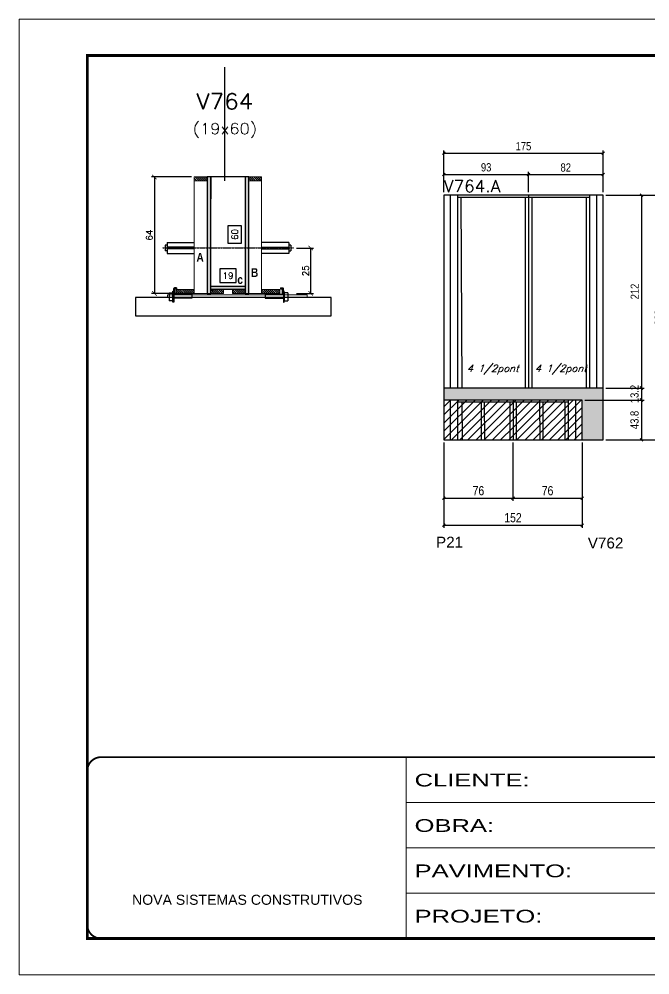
# Model space of a CAD drawing. Extents: x -20960 to -5926, y -2106 to 21915.
# Drawn here: x -7452 to -6759, y 8231 to 9281 of the extents above; entities that cross this region are included whole.
import ezdxf
from ezdxf.enums import TextEntityAlignment as Align

# ---------------------------------------------------------------- set-up
doc = ezdxf.new("R2010")
doc.units = 0
for name, pattern in [('CONTINUO', [0]), ('DASHED', [0.75, 0.5, -0.25]), ('HIDDEN', [0.375, 0.25, -0.125])]:
    doc.linetypes.add(name, pattern=pattern)
for name, color, linetype in [('5', 5, 'Continuous'), ('barrote', 251, 'Continuous'), ('COTA', 241, 'Continuous'), ('Cota Seção (2x)', 4, 'Continuous'), ('detalhes', 4, 'Continuous'), ('Painéis', 200, 'Continuous'), ('presilha', 1, 'Continuous'), ('Reaproveitamento', 251, 'Continuous'), ('SARR_2.2x7', 40, 'Continuous'), ('SARR_3.5x7', 81, 'Continuous'), ('TENSOR', 3, 'Continuous'), ('texto', 7, 'Continuous'), ('Texto de Titulo', 7, 'Continuous'), ('Texto Qtd Sarr', 242, 'Continuous')]:
    doc.layers.add(name, color=color, linetype=linetype)
for name, color, linetype, lineweight in [('CONCRETO', 251, 'Continuous', 25), ('Folhas', 255, 'Continuous', 9), ('Hachura', 251, 'Continuous', 9), ('Madeira', 126, 'Continuous', 18), ('SARRAFO DE PRESSAO', 251, 'DASHED', 9), ('SCO-___-LAJ', 2, 'Continuous', 0), ('Texto Seção', 7, 'Continuous', 15)]:
    doc.layers.add(name, color=color, linetype=linetype, lineweight=lineweight)
doc.styles.add('ARIAL', font='arial.ttf')
doc.styles.add('COTA TECNICA', font='techl___.ttf', dxfattribs={"height": 10})
doc.styles.add('COTA TECNICA-50', font='techl___.ttf', dxfattribs={"height": 9})
doc.styles.add('REGUA-120', font='ROMANS.shx', dxfattribs={"height": 15})
doc.styles.add('Romans', font='romans.shx')
doc.styles.get("Standard").update_dxf_attribs({"font": 'arial.ttf'})
doc.styles.add('TECNICA', font='techb___.ttf', dxfattribs={"height": 10})
doc.styles.add('Tecnologia', font='')
doc.styles.get('Tecnologia').set_extended_font_data('Forgotten Futurist')
doc.dimstyles.new('COTA PAINEL-50', dxfattribs={"dimtxt": 9, "dimasz": 3, "dimexe": 3, "dimexo": 3, "dimgap": 3, "dimtad": 1, "dimdec": 1, "dimzin": 12, "dimdsep": 46, "dimtxsty": 'COTA TECNICA-50', "dimblk1": 'OBLIQUE', "dimblk2": 'OBLIQUE', "dimsah": 1, "dimcen": 0.9, "dimclrd": 4, "dimclre": 4, "dimclrt": 240, "dimadec": 1, "dimazin": 3, "dimtfac": 1, "dimtdec": 1, "dimtmove": 0, "dimatfit": 3, "dimfxl": 1, "dimtolj": 1, "dimtzin": 12, "dimarcsym": 0})
doc.dimstyles.new('Cota Seção (2x)', dxfattribs={"dimtxt": 7, "dimasz": 5, "dimexe": 3, "dimexo": 3, "dimgap": 2, "dimtad": 3, "dimdec": 1, "dimlfac": 0.5, "dimzin": 12, "dimdsep": 46, "dimtxsty": 'Romans', "dimblk": 'ARCHTICK', "dimcen": 0, "dimclrd": 4, "dimclre": 4, "dimclrt": 1, "dimadec": 1, "dimazin": 3, "dimtfac": 1, "dimtdec": 1, "dimtmove": 0, "dimatfit": 3, "dimldrblk": 'OBLIQUE', "dimfxl": 1, "dimtolj": 1, "dimtzin": 12, "dimarcsym": 0})
doc.dimstyles.new('Cota Seção interna', dxfattribs={"dimtxt": 7, "dimasz": 6, "dimexe": 0.18, "dimexo": 2, "dimgap": -4, "dimtad": 3, "dimdec": 1, "dimlfac": 0.5, "dimzin": 12, "dimdsep": 46, "dimtxsty": 'Romans', "dimblk": 'ARCHTICK', "dimcen": 0.09, "dimse1": 1, "dimse2": 1, "dimsd1": 1, "dimsd2": 1, "dimclrd": 180, "dimclre": 5, "dimclrt": 1, "dimadec": 0, "dimazin": 3, "dimtfac": 1, "dimtdec": 1, "dimtofl": 0, "dimtmove": 0, "dimatfit": 3, "dimldrblk": 'ARCHTICK', "dimfxl": 1, "dimtolj": 1, "dimtzin": 0, "dimarcsym": 0})
doc.dimstyles.new('PAINEL', dxfattribs={"dimtxt": 10, "dimasz": 3, "dimexe": 3, "dimexo": 3, "dimgap": 3, "dimtad": 1, "dimdec": 1, "dimzin": 12, "dimdsep": 46, "dimtxsty": 'COTA TECNICA', "dimblk1": 'OBLIQUE', "dimblk2": 'OBLIQUE', "dimsah": 1, "dimcen": 0.9, "dimclrd": 4, "dimclre": 4, "dimclrt": 240, "dimadec": 1, "dimazin": 3, "dimtfac": 1, "dimtdec": 1, "dimtmove": 0, "dimatfit": 3, "dimfxl": 1, "dimtolj": 1, "dimtzin": 12, "dimarcsym": 0})
pattern_1 = [(45, (0, 1148.575), (-4.490128, 4.490128), [])]

# ---------------------------------------------------------------- blocks, each defined once
blk = doc.blocks.new('9999999999')
at = {"color": 30, "linetype": 'CONTINUO'}
for p, q in [((98564.6, 34230.2), (98564.6, 34429.4)), ((98564.6, 34379.6), (99584, 34379.6)), ((98564.6, 34329.8), (99488, 34329.8)), ((98564.6, 34280), (99488, 34280))]:
    blk.add_line(p, q, dxfattribs=at)
at = {"color": 30, "linetype": 'CONTINUO', "const_width": 2}
blk.add_lwpolyline([(99584, 34230.2), (99584, 34414.4, 0.414214), (99569, 34429.4), (98229, 34429.4, 0.414214), (98214, 34414.4), (98214, 34245.2, 0.414214), (98229, 34230.2), (99584, 34230.2)], format="xyb", dxfattribs=at)
at = {"layer": 'Folhas'}
blk.add_lwpolyline([(98139, 34190.2), (99624, 34190.2), (99624, 35240.2), (98139, 35240.2)], close=True, dxfattribs=at)
at = {"layer": 'Folhas', "color": 30, "const_width": 3}
blk.add_lwpolyline([(98214, 34230.2), (99584, 34230.2), (99584, 35200.2), (98214, 35200.2)], close=True, dxfattribs=at)
at = {"color": 7, "linetype": 'Continuous', "ltscale": 5, "style": 'ARIAL'}
blk.add_text('NOVA SISTEMAS CONSTRUTIVOS', height=11.059, dxfattribs=at).set_placement((98263.2, 34267.2))
at = {"layer": 'Folhas', "color": 7, "style": 'Tecnologia', "width": 1.5}
for s, p in [('CLIENTE:', (98573.7, 34397.2)), ('OBRA:', (98573.7, 34347.3)), ('PAVIMENTO:', (98573.7, 34297.5)), ('PROJETO:', (98573.7, 34247.7))]:
    blk.add_text(s, height=14, dxfattribs=at).set_placement(p)
blk = doc.blocks.new('*D1596')
at = {"layer": 'Cota Seção (2x)', "color": 180, "lineweight": -2, "transparency": 16777216}
for p, q in [((-7207.4, 9054), (-7222.4, 9054)), ((-7222.4, 9054), (-7222.4, 9035)), ((-7207.4, 9035), (-7207.4, 9054)), ((-7222.4, 9035), (-7207.4, 9035))]:
    blk.add_line(p, q, dxfattribs=at)
at = {"layer": 'Defpoints', "color": 0, "transparency": 16777216}
for p in [(-7203.4, 9107.7), (-7203.4, 9107.7), (-7203.4, 8987.7)]:
    blk.add_point(p, dxfattribs=at)
at = {"layer": 'Cota Seção (2x)', "color": 1, "transparency": 16777216, "insert": (-7214.9, 9044.5), "char_height": 7, "attachment_point": 5, "rotation": 90, "style": 'Romans'}
blk.add_mtext('\\A1;60', dxfattribs=at)
blk = doc.blocks.new('_ArchTick')
at = {"color": 0, "linetype": 'ByBlock', "const_width": 0.15}
blk.add_lwpolyline([(-0.5, -0.5), (0.5, 0.5)], dxfattribs=at)
blk = doc.blocks.new('PRESILHA METÁLICA 1')
at = {"layer": 'presilha'}
for p, q in [((7.5, 10.6), (7.5, 19.9)), ((12, 21), (8.6, 21)), ((9, 11.6), (9, 18.9)), ((12, 19.5), (9.6, 19.5)), ((12, 21), (12, 19.5)), ((0, 13), (6, 13)), ((0, 13), (0, 0)), ((6, 0), (0, 0)), ((6, 15.5), (7.5, 15.5)), ((6, -2.5), (6, 15.5)), ((6, 13), (6, 0)), ((7.5, 15.5), (7.5, -2.5)), ((37.5, 4.1), (7.5, 4.1)), ((37.5, 11), (9.6, 11)), ((37.5, 11), (37.5, 4.1)), ((7.5, -2.5), (6, -2.5))]:
    blk.add_line(p, q, dxfattribs=at)
for centre, radius, start, end in [((8.6, 19.9), 1.14, 90, 180), ((9.6, 18.9), 0.57, 90, 180), ((9.6, 11.6), 0.57, 180, 270)]:
    blk.add_arc(centre, radius, start, end, dxfattribs=at)
blk = doc.blocks.new('*D1597')
at = {"layer": 'Cota Seção (2x)', "color": 180, "lineweight": -2, "transparency": 16777216}
for p, q in [((-7213.4, 9006.7), (-7231.4, 9006.7)), ((-7231.4, 9006.7), (-7231.4, 8991.7)), ((-7213.4, 8991.7), (-7213.4, 9006.7)), ((-7231.4, 8991.7), (-7213.4, 8991.7))]:
    blk.add_line(p, q, dxfattribs=at)
at = {"layer": 'Defpoints', "color": 0, "transparency": 16777216}
for p in [(-7241.4, 8979.7), (-7203.4, 8987.7), (-7203.4, 8979.7)]:
    blk.add_point(p, dxfattribs=at)
at = {"layer": 'Cota Seção (2x)', "color": 1, "transparency": 16777216, "insert": (-7222.4, 8999.2), "char_height": 7, "attachment_point": 5, "style": 'Romans'}
blk.add_mtext('\\A1;19', dxfattribs=at)
blk = doc.blocks.new('*D1598')
at = {"layer": 'COTA', "color": 4, "lineweight": -2, "transparency": 16777216}
for p, q in [((-7262.4, 9107.7), (-7306.3, 9107.7)), ((-7303.3, 9107.7), (-7303.3, 8979.7)), ((-7262.4, 8979.7), (-7306.3, 8979.7))]:
    blk.add_line(p, q, dxfattribs=at)
at = {"layer": 'Defpoints', "color": 0, "transparency": 16777216}
for p in [(-7259.4, 9107.7), (-7303.3, 8979.7), (-7259.4, 8979.7)]:
    blk.add_point(p, dxfattribs=at)
at = {"layer": 'COTA', "color": 4, "lineweight": -2, "transparency": 16777216, "xscale": 5, "yscale": 5, "zscale": 5}
for p, rotation in [((-7303.3, 9107.7), 90), ((-7303.3, 8979.7), 270)]:
    blk.add_blockref('_ArchTick', p, dxfattribs=dict(at, rotation=rotation))
at = {"layer": 'COTA', "color": 1, "transparency": 16777216, "insert": (-7308.8, 9043.7), "char_height": 7, "attachment_point": 5, "rotation": 90, "style": 'Romans'}
blk.add_mtext('\\A1;64', dxfattribs=at)
blk = doc.blocks.new('_Oblique')
at = {"color": 0, "linetype": 'ByBlock', "lineweight": -2}
blk.add_line((-0.5, -0.5), (0.5, 0.5), dxfattribs=at)
blk = doc.blocks.new('*D1599')
at = {"layer": 'COTA', "color": 4, "lineweight": -2, "transparency": 16777216}
for p, q in [((-7147.1, 9029.6), (-7128.5, 9029.6)), ((-7131.5, 9029.6), (-7131.5, 8979.7)), ((-7147.1, 8979.7), (-7128.5, 8979.7))]:
    blk.add_line(p, q, dxfattribs=at)
at = {"layer": 'Defpoints', "color": 0, "transparency": 16777216}
for p in [(-7150.1, 9029.6), (-7150.1, 8979.7), (-7131.5, 8979.7)]:
    blk.add_point(p, dxfattribs=at)
at = {"layer": 'COTA', "color": 4, "lineweight": -2, "transparency": 16777216, "xscale": 5, "yscale": 5, "zscale": 5}
for p, rotation in [((-7131.5, 9029.6), 90), ((-7131.5, 8979.7), 270)]:
    blk.add_blockref('_ArchTick', p, dxfattribs=dict(at, rotation=rotation))
at = {"layer": 'COTA', "color": 1, "transparency": 16777216, "insert": (-7137, 9004.6), "char_height": 7, "attachment_point": 5, "rotation": 90, "style": 'Romans'}
blk.add_mtext('\\A1;25', dxfattribs=at)
blk = doc.blocks.new('titulo1')
at = {"layer": 'Defpoints', "color": 252, "linetype": 'HIDDEN', "ltscale": 2}
blk.add_line((0, 0), (0, 125), dxfattribs=at)
at = {"layer": 'Defpoints', "style": 'Romans', "oblique": 15}
blk.add_attdef('FOLHA', text='', height=10, dxfattribs=at).set_placement((0, 15.6), align=Align.MIDDLE_CENTER)
at = {"layer": 'Texto Qtd Sarr', "color": 3, "style": 'Romans', "oblique": 15}
for tag, height, p in [('TITULO', 17, (0, 71.4)), ('SEÇÃO', 12, (0, 41.5))]:
    blk.add_attdef(tag, text='', height=height, dxfattribs=at).set_placement(p, align=Align.MIDDLE_CENTER)
blk = doc.blocks.new('*D1600')
at = {"layer": 'COTA', "color": 4, "lineweight": -2, "ltscale": 25, "transparency": 16777216}
for p, q in [((-6985.1, 8815.8), (-6985.1, 8751.8)), ((-6909.1, 8815.8), (-6909.1, 8751.8)), ((-6985.1, 8754.8), (-6909.1, 8754.8))]:
    blk.add_line(p, q, dxfattribs=at)
at = {"layer": 'Defpoints', "color": 0, "ltscale": 25, "transparency": 16777216}
for p in [(-6985.1, 8818.8), (-6909.1, 8818.8), (-6909.1, 8754.8)]:
    blk.add_point(p, dxfattribs=at)
at = {"layer": 'COTA', "color": 4, "lineweight": -2, "ltscale": 25, "transparency": 16777216, "xscale": 3, "yscale": 3, "zscale": 3, "rotation": 180}
blk.add_blockref('_Oblique', (-6985.1, 8754.8), dxfattribs=at)
at = {"layer": 'COTA', "color": 4, "lineweight": -2, "ltscale": 25, "transparency": 16777216, "xscale": 3, "yscale": 3, "zscale": 3}
blk.add_blockref('_Oblique', (-6909.1, 8754.8), dxfattribs=at)
at = {"layer": 'COTA', "color": 240, "ltscale": 25, "transparency": 16777216, "insert": (-6947.1, 8762.9), "char_height": 10, "attachment_point": 5, "style": 'COTA TECNICA'}
blk.add_mtext('\\A1;76', dxfattribs=at)
blk = doc.blocks.new('*D1601')
at = {"layer": 'COTA', "color": 4, "lineweight": -2, "ltscale": 25, "transparency": 16777216}
for p, q in [((-6909.1, 8815.8), (-6909.1, 8751.8)), ((-6833.1, 8815.8), (-6833.1, 8751.8)), ((-6909.1, 8754.8), (-6833.1, 8754.8))]:
    blk.add_line(p, q, dxfattribs=at)
at = {"layer": 'Defpoints', "color": 0, "ltscale": 25, "transparency": 16777216}
for p in [(-6909.1, 8818.8), (-6833.1, 8818.8), (-6833.1, 8754.8)]:
    blk.add_point(p, dxfattribs=at)
at = {"layer": 'COTA', "color": 4, "lineweight": -2, "ltscale": 25, "transparency": 16777216, "xscale": 3, "yscale": 3, "zscale": 3, "rotation": 180}
blk.add_blockref('_Oblique', (-6909.1, 8754.8), dxfattribs=at)
at = {"layer": 'COTA', "color": 4, "lineweight": -2, "ltscale": 25, "transparency": 16777216, "xscale": 3, "yscale": 3, "zscale": 3}
blk.add_blockref('_Oblique', (-6833.1, 8754.8), dxfattribs=at)
at = {"layer": 'COTA', "color": 240, "ltscale": 25, "transparency": 16777216, "insert": (-6871.1, 8762.9), "char_height": 10, "attachment_point": 5, "style": 'COTA TECNICA'}
blk.add_mtext('\\A1;76', dxfattribs=at)
blk = doc.blocks.new('*D1602')
at = {"layer": 'COTA', "color": 4, "lineweight": -2, "ltscale": 25, "transparency": 16777216}
for p, q in [((-6985.1, 8815.8), (-6985.1, 8722.2)), ((-6833.1, 8815.8), (-6833.1, 8722.2)), ((-6985.1, 8725.2), (-6833.1, 8725.2))]:
    blk.add_line(p, q, dxfattribs=at)
at = {"layer": 'Defpoints', "color": 0, "ltscale": 25, "transparency": 16777216}
for p in [(-6985.1, 8818.8), (-6833.1, 8818.8), (-6833.1, 8725.2)]:
    blk.add_point(p, dxfattribs=at)
at = {"layer": 'COTA', "color": 4, "lineweight": -2, "ltscale": 25, "transparency": 16777216, "xscale": 3, "yscale": 3, "zscale": 3, "rotation": 180}
blk.add_blockref('_Oblique', (-6985.1, 8725.2), dxfattribs=at)
at = {"layer": 'COTA', "color": 4, "lineweight": -2, "ltscale": 25, "transparency": 16777216, "xscale": 3, "yscale": 3, "zscale": 3}
blk.add_blockref('_Oblique', (-6833.1, 8725.2), dxfattribs=at)
at = {"layer": 'COTA', "color": 240, "ltscale": 25, "transparency": 16777216, "insert": (-6909.1, 8733.3), "char_height": 10, "attachment_point": 5, "style": 'COTA TECNICA'}
blk.add_mtext('\\A1;152', dxfattribs=at)
blk = doc.blocks.new('*D1591')
at = {"layer": 'COTA', "color": 4, "lineweight": -2, "transparency": 16777216}
for p, q in [((-6807.1, 9087.8), (-6764.8, 9087.8)), ((-6767.8, 9087.8), (-6767.8, 8875.8)), ((-6807.1, 8875.8), (-6764.8, 8875.8))]:
    blk.add_line(p, q, dxfattribs=at)
at = {"layer": 'Defpoints', "color": 0, "transparency": 16777216}
for p in [(-6810.1, 9087.8), (-6810.1, 8875.8), (-6767.8, 8875.8)]:
    blk.add_point(p, dxfattribs=at)
at = {"layer": 'COTA', "color": 4, "lineweight": -2, "transparency": 16777216, "xscale": 3, "yscale": 3, "zscale": 3}
for p, rotation in [((-6767.8, 9087.8), 90), ((-6767.8, 8875.8), 270)]:
    blk.add_blockref('_Oblique', p, dxfattribs=dict(at, rotation=rotation))
at = {"layer": 'COTA', "color": 240, "transparency": 16777216, "insert": (-6775.3, 8981.8), "char_height": 9, "attachment_point": 5, "rotation": 90, "style": 'COTA TECNICA-50'}
blk.add_mtext('\\A1;212', dxfattribs=at)
blk = doc.blocks.new('*D1627')
at = {"layer": 'COTA', "color": 4, "lineweight": -2, "transparency": 16777216}
for p, q in [((-6985.1, 9090.8), (-6985.1, 9113.4)), ((-6985.1, 9110.4), (-6892.1, 9110.4)), ((-6892.1, 9090.8), (-6892.1, 9113.4))]:
    blk.add_line(p, q, dxfattribs=at)
at = {"layer": 'Defpoints', "color": 0, "transparency": 16777216}
for p in [(-6892.1, 9110.4), (-6985.1, 9087.8), (-6892.1, 9087.8)]:
    blk.add_point(p, dxfattribs=at)
at = {"layer": 'COTA', "color": 4, "lineweight": -2, "transparency": 16777216, "xscale": 3, "yscale": 3, "zscale": 3, "rotation": 180}
blk.add_blockref('_Oblique', (-6985.1, 9110.4), dxfattribs=at)
at = {"layer": 'COTA', "color": 4, "lineweight": -2, "transparency": 16777216, "xscale": 3, "yscale": 3, "zscale": 3}
blk.add_blockref('_Oblique', (-6892.1, 9110.4), dxfattribs=at)
at = {"layer": 'COTA', "color": 240, "transparency": 16777216, "insert": (-6938.6, 9118.2), "char_height": 9, "attachment_point": 5, "style": 'COTA TECNICA-50'}
blk.add_mtext('\\A1;93', dxfattribs=at)
blk = doc.blocks.new('*D1628')
at = {"layer": 'COTA', "color": 4, "lineweight": -2, "transparency": 16777216}
for p, q in [((-6892.1, 9090.8), (-6892.1, 9113.4)), ((-6892.1, 9110.4), (-6810.1, 9110.4)), ((-6810.1, 9090.8), (-6810.1, 9113.4))]:
    blk.add_line(p, q, dxfattribs=at)
at = {"layer": 'Defpoints', "color": 0, "transparency": 16777216}
for p in [(-6810.1, 9110.4), (-6892.1, 9087.8), (-6810.1, 9087.8)]:
    blk.add_point(p, dxfattribs=at)
at = {"layer": 'COTA', "color": 4, "lineweight": -2, "transparency": 16777216, "xscale": 3, "yscale": 3, "zscale": 3, "rotation": 180}
blk.add_blockref('_Oblique', (-6892.1, 9110.4), dxfattribs=at)
at = {"layer": 'COTA', "color": 4, "lineweight": -2, "transparency": 16777216, "xscale": 3, "yscale": 3, "zscale": 3}
blk.add_blockref('_Oblique', (-6810.1, 9110.4), dxfattribs=at)
at = {"layer": 'COTA', "color": 240, "transparency": 16777216, "insert": (-6851.1, 9118), "char_height": 9, "attachment_point": 5, "style": 'COTA TECNICA-50'}
blk.add_mtext('\\A1;82', dxfattribs=at)
blk = doc.blocks.new('*D1629')
at = {"layer": 'COTA', "color": 4, "lineweight": -2, "transparency": 16777216}
for p, q in [((-6985.1, 9090.8), (-6985.1, 9136.8)), ((-6810.1, 9090.8), (-6810.1, 9136.8)), ((-6985.1, 9133.8), (-6810.1, 9133.8))]:
    blk.add_line(p, q, dxfattribs=at)
at = {"layer": 'Defpoints', "color": 0, "transparency": 16777216}
for p in [(-6810.1, 9133.8), (-6985.1, 9087.8), (-6810.1, 9087.8)]:
    blk.add_point(p, dxfattribs=at)
at = {"layer": 'COTA', "color": 4, "lineweight": -2, "transparency": 16777216, "xscale": 3, "yscale": 3, "zscale": 3, "rotation": 180}
blk.add_blockref('_Oblique', (-6985.1, 9133.8), dxfattribs=at)
at = {"layer": 'COTA', "color": 4, "lineweight": -2, "transparency": 16777216, "xscale": 3, "yscale": 3, "zscale": 3}
blk.add_blockref('_Oblique', (-6810.1, 9133.8), dxfattribs=at)
at = {"layer": 'COTA', "color": 240, "transparency": 16777216, "insert": (-6897.6, 9141.4), "char_height": 9, "attachment_point": 5, "style": 'COTA TECNICA-50'}
blk.add_mtext('\\A1;175', dxfattribs=at)
blk = doc.blocks.new('*D1630')
at = {"layer": 'COTA', "color": 4, "lineweight": -2, "transparency": 16777216}
for p, q in [((-6807.1, 8875.8), (-6764.8, 8875.8)), ((-6767.8, 8875.8), (-6767.8, 8862.6)), ((-6830.1, 8862.6), (-6764.8, 8862.6))]:
    blk.add_line(p, q, dxfattribs=at)
at = {"layer": 'Defpoints', "color": 0, "transparency": 16777216}
for p in [(-6810.1, 8875.8), (-6833.1, 8862.6), (-6767.8, 8862.6)]:
    blk.add_point(p, dxfattribs=at)
at = {"layer": 'COTA', "color": 4, "lineweight": -2, "transparency": 16777216, "xscale": 3, "yscale": 3, "zscale": 3}
for p, rotation in [((-6767.8, 8875.8), 90), ((-6767.8, 8862.6), 270)]:
    blk.add_blockref('_Oblique', p, dxfattribs=dict(at, rotation=rotation))
at = {"layer": 'COTA', "color": 240, "transparency": 16777216, "insert": (-6775.5, 8869.2), "char_height": 9, "attachment_point": 5, "rotation": 90, "style": 'COTA TECNICA-50'}
blk.add_mtext('\\A1;13.2', dxfattribs=at)
blk = doc.blocks.new('*D1631')
at = {"layer": 'COTA', "color": 4, "lineweight": -2, "transparency": 16777216}
for p, q in [((-6830.1, 8862.6), (-6764.8, 8862.6)), ((-6767.8, 8862.6), (-6767.8, 8818.8)), ((-6807.1, 8818.8), (-6764.8, 8818.8))]:
    blk.add_line(p, q, dxfattribs=at)
at = {"layer": 'Defpoints', "color": 0, "transparency": 16777216}
for p in [(-6833.1, 8862.6), (-6810.1, 8818.8), (-6767.8, 8818.8)]:
    blk.add_point(p, dxfattribs=at)
at = {"layer": 'COTA', "color": 4, "lineweight": -2, "transparency": 16777216, "xscale": 3, "yscale": 3, "zscale": 3}
for p, rotation in [((-6767.8, 8862.6), 90), ((-6767.8, 8818.8), 270)]:
    blk.add_blockref('_Oblique', p, dxfattribs=dict(at, rotation=rotation))
at = {"layer": 'COTA', "color": 240, "transparency": 16777216, "insert": (-6775.5, 8840.7), "char_height": 9, "attachment_point": 5, "rotation": 90, "style": 'COTA TECNICA-50'}
blk.add_mtext('\\A1;43.8', dxfattribs=at)
blk = doc.blocks.new('*D1592')
at = {"layer": 'COTA', "color": 4, "lineweight": -2, "transparency": 16777216}
for p, q in [((-6807.1, 9087.8), (-6738.2, 9087.8)), ((-6741.2, 9087.8), (-6741.2, 8818.8)), ((-6807.1, 8818.8), (-6738.2, 8818.8))]:
    blk.add_line(p, q, dxfattribs=at)
at = {"layer": 'Defpoints', "color": 0, "transparency": 16777216}
for p in [(-6810.1, 9087.8), (-6810.1, 8818.8), (-6741.2, 8818.8)]:
    blk.add_point(p, dxfattribs=at)
at = {"layer": 'COTA', "color": 4, "lineweight": -2, "transparency": 16777216, "xscale": 3, "yscale": 3, "zscale": 3}
for p, rotation in [((-6741.2, 9087.8), 90), ((-6741.2, 8818.8), 270)]:
    blk.add_blockref('_Oblique', p, dxfattribs=dict(at, rotation=rotation))
at = {"layer": 'COTA', "color": 240, "transparency": 16777216, "insert": (-6748.8, 8953.3), "char_height": 9, "attachment_point": 5, "rotation": 90, "style": 'COTA TECNICA-50'}
blk.add_mtext('\\A1;269', dxfattribs=at)

msp = doc.modelspace()

# ---------------------------------------------------------------- hatches: boundary and pattern name
at = {"layer": 'COTA', "linetype": 'ByBlock'}
h = msp.add_hatch(dxfattribs=at)
h.set_pattern_fill('AR-CONC', color=256, scale=0.03)
h.set_pattern_definition([(50, (0, 1148.575), (5.46554, -0.4781726), [0.5715, -6.2865]), (355, (0, 1148.575), (-1.0573026, 5.7317054), [0.4572, -5.0292175]), (100.451445, (0.4555, 1148.535), (4.4082374, 5.2535326), [0.4857003, -5.3427073]), (46.1842, (0, 1150.099), (8.1323712, -1.26127), [0.85725, -9.42975]), (96.63556, (0.678, 1149.994), (7.122124, 7.422784), [0.728551, -8.014068]), (351.18415, (0, 1150.099), (7.122124, 7.422784), [0.685799, -7.543792]), (21, (0.762, 1149.718), (4.5484317, -3.067956), [0.5715, -6.2865]), (326, (0.762, 1149.718), (1.854061, 5.525639), [0.4572, -5.0292]), (71.451445, (1.141, 1149.4624), (6.4024926, 2.457683), [0.4857003, -5.342698]), (37.5, (0, 1148.5751), (0.0926581, 2.53665117), [0, -4.96824, 0, -5.1054, 0, -5.04825]), (7.5, (0, 1148.575), (2.0045899, 3.00541724), [0, -2.91084, 0, -4.85394, 0, -1.92405]), (327.5, (-1.6993, 1148.5751), (4.06771786, -0.1718623), [0, -1.905, 0, -5.9436, 0, -7.8867]), (317.5, (-2.4613, 1148.575), (4.4438754, 0.7627947), [0, -2.4765, 0, -3.94716, 0, -5.6007])])
h.paths.add_polyline_path([(-6810.06, 8875.81), (-6985.06, 8875.81), (-6985.06, 8862.61), (-6833.06, 8862.61), (-6833.06, 8818.81), (-6810.06, 8818.81)])
at = {"layer": 'Hachura'}
h = msp.add_hatch(dxfattribs=at)
h.set_pattern_fill('ANSI31', color=256, scale=0.5, angle=270, style=0)
h.set_pattern_definition([(315, (15646.4356, 800.0114), (1.12253202, 1.12253202), [])])
h.paths.add_polyline_path([(-7259.38, 9103.26), (-7259.38, 9107.66), (-7245.38, 9107.66), (-7245.38, 9103.26)])
h = msp.add_hatch(color=256, dxfattribs=at)
h.dxf.hatch_style = 1
h.paths.add_polyline_path([(-7241.38, 9107.66), (-7245.38, 9107.66), (-7245.38, 8979.66), (-7241.38, 8979.66)])
h = msp.add_hatch(color=256, dxfattribs=at)
h.dxf.hatch_style = 1
h.paths.add_polyline_path([(-7199.38, 9107.66), (-7203.38, 9107.66), (-7203.38, 8979.66), (-7199.38, 8979.66)])
h = msp.add_hatch(dxfattribs=at)
h.set_pattern_fill('ANSI31', color=256, scale=0.5, angle=270, style=0)
h.set_pattern_definition([(315, (15706.4356, 800.0114), (1.12253202, 1.12253202), [])])
h.paths.add_polyline_path([(-7199.38, 9103.26), (-7199.38, 9107.66), (-7185.38, 9107.66), (-7185.38, 9103.26)])
h = msp.add_hatch(dxfattribs=at)
h.set_pattern_fill('ANSI31', color=256, scale=0.5, angle=270, style=0)
h.set_pattern_definition([(315, (15612.4356, 750.0114), (1.12253202, 1.12253202), [])])
h.paths.add_polyline_path([(-7259.38, 8979.66), (-7259.38, 8984.06), (-7279.38, 8984.06), (-7279.38, 8979.66)])
h = msp.add_hatch(color=256, dxfattribs=at)
h.dxf.hatch_style = 1
h.paths.add_polyline_path([(-7241.38, 8984.06), (-7241.38, 8987.66), (-7203.38, 8987.66), (-7203.38, 8984.06)])
h = msp.add_hatch(dxfattribs=at)
h.set_pattern_fill('ANSI31', color=256, scale=0.5, angle=270, style=0)
h.set_pattern_definition([(315, (15715.2376, 750.0114), (1.12253202, 1.12253202), [])])
h.paths.add_polyline_path([(-7241.38, 8979.66), (-7241.38, 8984.06), (-7227.38, 8984.06), (-7227.38, 8979.66)])
h = msp.add_hatch(dxfattribs=at)
h.set_pattern_fill('ANSI31', color=256, scale=0.5, angle=270, style=0)
h.set_pattern_definition([(315, (15715.2356, 750.0114), (1.12253202, 1.12253202), [])])
h.paths.add_polyline_path([(-7203.38, 8979.66), (-7203.38, 8984.06), (-7217.38, 8984.06), (-7217.38, 8979.66)])
h = msp.add_hatch(dxfattribs=at)
h.set_pattern_fill('ANSI31', color=256, scale=0.5, angle=270, style=0)
h.set_pattern_definition([(315, (15706.4356, 750.0114), (1.12253202, 1.12253202), [])])
h.paths.add_polyline_path([(-7165.38, 8979.66), (-7165.38, 8984.06), (-7185.38, 8984.06), (-7185.38, 8979.66)])
at = {"layer": 'Reaproveitamento', "linetype": 'ByBlock'}
h = msp.add_hatch(dxfattribs=at)
h.set_pattern_fill('ANSI31', color=256, scale=2)
h.set_pattern_definition(pattern_1)
h.paths.add_polyline_path([(-6909.06, 8862.61), (-6985.06, 8862.61), (-6985.06, 8818.81), (-6909.06, 8818.81)])
h = msp.add_hatch(dxfattribs=at)
h.set_pattern_fill('ANSI31', color=256, scale=2)
h.set_pattern_definition(pattern_1)
h.paths.add_polyline_path([(-6833.06, 8862.61), (-6909.06, 8862.61), (-6909.06, 8818.81), (-6833.06, 8818.81)])

# ---------------------------------------------------------------- linework, layer by layer
at = {"ltscale": 3}
for p, q in [((-7291.38, 9032.63), (-7291.38, 9026.63)), ((-7289.38, 9032.63), (-7291.38, 9032.63)), ((-7289.38, 9035.63), (-7289.38, 9023.63)), ((-7289.38, 9035.63), (-7259.38, 9035.63)), ((-7259.38, 9030.63), (-7289.38, 9030.63)), ((-7155.38, 9035.63), (-7185.38, 9035.63)), ((-7185.38, 9030.63), (-7155.38, 9030.63)), ((-7155.38, 9035.63), (-7155.38, 9023.63)), ((-7153.38, 9032.63), (-7155.38, 9032.63)), ((-7153.38, 9032.63), (-7153.38, 9026.63)), ((-7289.38, 9026.63), (-7291.38, 9026.63)), ((-7259.38, 9028.63), (-7289.38, 9028.63)), ((-7289.38, 9023.63), (-7259.38, 9023.63)), ((-7185.38, 9028.63), (-7155.38, 9028.63)), ((-7155.38, 9023.63), (-7185.38, 9023.63)), ((-7155.38, 9026.63), (-7153.38, 9026.63))]:
    msp.add_line(p, q, dxfattribs=at)
at = {"layer": 'barrote'}
msp.add_lwpolyline([(-7323.87, 8955.12), (-7108.9, 8955.12), (-7108.9, 8975.12), (-7323.87, 8975.12)], close=True, dxfattribs=at)
at = {"layer": 'CONCRETO'}
msp.add_lwpolyline([(-7203.38, 9107.66), (-7241.38, 9107.66), (-7241.38, 9083.66)], dxfattribs=at)
at = {"layer": 'COTA', "linetype": 'ByBlock'}
for p, q in [((-6985.06, 8875.81), (-6985.06, 8862.61)), ((-6810.06, 8818.81), (-6810.06, 8875.81)), ((-6833.06, 8818.81), (-6810.06, 8818.81))]:
    msp.add_line(p, q, dxfattribs=at)
at = {"layer": 'Madeira'}
for points in [[(-7259.38, 9103.26), (-7259.38, 9107.66), (-7245.38, 9107.66), (-7245.38, 9103.26)], [(-7259.38, 9107.66), (-7245.38, 9107.66), (-7245.38, 8979.66), (-7259.38, 8979.66)], [(-7199.38, 9103.26), (-7199.38, 9107.66), (-7185.38, 9107.66), (-7185.38, 9103.26)], [(-7199.38, 9107.66), (-7185.38, 9107.66), (-7185.38, 8979.66), (-7199.38, 8979.66)], [(-7259.38, 8979.66), (-7259.38, 8984.06), (-7279.38, 8984.06), (-7279.38, 8979.66)], [(-7241.38, 8979.66), (-7241.38, 8984.06), (-7227.38, 8984.06), (-7227.38, 8979.66)], [(-7203.38, 8979.66), (-7203.38, 8984.06), (-7217.38, 8984.06), (-7217.38, 8979.66)], [(-7165.38, 8979.66), (-7165.38, 8984.06), (-7185.38, 8984.06), (-7185.38, 8979.66)]]:
    msp.add_lwpolyline(points, close=True, dxfattribs=at)
at = {"layer": 'Painéis', "ltscale": 25}
for p, q in [((-6810.06, 9087.81), (-6985.06, 9087.81)), ((-6985.06, 9087.81), (-6985.06, 9023.81)), ((-6892.06, 9087.81), (-6892.06, 8875.81)), ((-6810.06, 9023.81), (-6810.06, 9087.81)), ((-6985.06, 9023.81), (-6985.06, 8875.81)), ((-6810.06, 8875.81), (-6810.06, 9023.81)), ((-6810.06, 8875.81), (-6985.06, 8875.81)), ((-6833.06, 8862.61), (-6985.06, 8862.61)), ((-6985.06, 8862.61), (-6985.06, 8818.81)), ((-6909.06, 8862.61), (-6909.06, 8818.81)), ((-6833.06, 8818.81), (-6833.06, 8862.61)), ((-6985.06, 8818.81), (-6833.06, 8818.81))]:
    msp.add_line(p, q, dxfattribs=at)
at = {"layer": 'Painéis'}
for points in [[(-7241.38, 9107.66), (-7245.38, 9107.66), (-7245.38, 8979.66), (-7241.38, 8979.66)], [(-7199.38, 9107.66), (-7203.38, 9107.66), (-7203.38, 8979.66), (-7199.38, 8979.66)], [(-7241.38, 8984.06), (-7241.38, 8987.66), (-7203.38, 8987.66), (-7203.38, 8984.06)]]:
    msp.add_lwpolyline(points, close=True, dxfattribs=at)
at = {"layer": 'SARR_2.2x7', "linetype": 'Continuous'}
for p, q in [((-6978.06, 9087.81), (-6978.06, 9023.81)), ((-6970.06, 9085.61), (-6825.06, 9085.61)), ((-6817.06, 9023.81), (-6817.06, 9087.81)), ((-6978.06, 9023.81), (-6978.06, 8875.81)), ((-6817.06, 8875.81), (-6817.06, 9023.81)), ((-6978.06, 8862.61), (-6978.06, 8818.81)), ((-6840.06, 8818.81), (-6840.06, 8862.61)), ((-6909.06, 8860.41), (-6970.06, 8860.41)), ((-6848.06, 8860.41), (-6909.06, 8860.41))]:
    msp.add_line(p, q, dxfattribs=at)
at = {"layer": 'SARR_3.5x7'}
for p, q in [((-6970.06, 9087.81), (-6970.06, 8875.81)), ((-6966.56, 9085.61), (-6965.38, 8875.81)), ((-6895.56, 9085.61), (-6895.56, 8875.81)), ((-6888.56, 9085.61), (-6888.56, 8875.81)), ((-6828.56, 9085.61), (-6828.56, 8875.81)), ((-6825.06, 9087.81), (-6825.06, 8875.81)), ((-6970.06, 8862.61), (-6970.06, 8818.81)), ((-6848.06, 8818.81), (-6848.06, 8862.61)), ((-6965.3, 8860.41), (-6965.06, 8818.81)), ((-6944.25, 8860.41), (-6944.02, 8818.81)), ((-6940.75, 8860.43), (-6940.52, 8818.83)), ((-6912.56, 8860.41), (-6912.56, 8818.81)), ((-6905.56, 8860.41), (-6905.56, 8818.81)), ((-6879.87, 8860.41), (-6879.63, 8818.81)), ((-6876.37, 8860.43), (-6876.13, 8818.83)), ((-6851.56, 8818.81), (-6851.56, 8860.41))]:
    msp.add_line(p, q, dxfattribs=at)
at = {"layer": 'SCO-___-LAJ', "color": 1}
msp.add_lwpolyline([(-7288.75, 8978.32), (-7135.44, 8978.32), (-7135.44, 8975.12), (-7288.75, 8975.12)], close=True, dxfattribs=at)
at = {"layer": 'TENSOR', "linetype": 'HIDDEN', "ltscale": 0.5}
msp.add_line((-7294.38, 9029.63), (-7150.08, 9029.63), dxfattribs=at)

# ---------------------------------------------------------------- block references
at = {"layer": 'presilha', "yscale": 0.6666666666666666, "zscale": 0.6666666666666666}
for p, xscale in [((-7286.96, 8971.69), 0.6666666666666666), ((-7156.52, 8971.69), -0.6666666666666666)]:
    msp.add_blockref('PRESILHA METÁLICA 1', p, dxfattribs=dict(at, xscale=xscale))
at = {"layer": 'SARRAFO DE PRESSAO', "color": 6, "linetype": 'ByBlock'}
msp.add_blockref('9999999999', (-105590.98, -25959.14), dxfattribs=at)
at = {"layer": 'Texto Seção'}
ref = msp.add_blockref('titulo1', (-7225.77, 9103.22), dxfattribs=at)
ref.add_attrib('TITULO', 'V764', dxfattribs={"layer": 'Texto de Titulo', "color": 7, "height": 17, "style": 'Romans', "width": 1.1}).set_placement((-7225.77, 9190.72), align=Align.MIDDLE_CENTER)
ref.add_attrib('SEÇÃO', '(19x60)', dxfattribs={"layer": 'Texto de Titulo', "color": 7, "height": 12, "style": 'Romans', "width": 1.1}).set_placement((-7225.77, 9160.72), align=Align.MIDDLE_CENTER)

# ---------------------------------------------------------------- texts
at = {"layer": '5', "linetype": 'Continuous'}
for s, p in [('P21', (-6993.75, 8700.44)), ('V762', (-6826.88, 8699.53))]:
    msp.add_text(s, height=12, rotation=0.00004, dxfattribs=at).set_placement(p)
at = {"layer": 'detalhes', "style": 'TECNICA'}
for s, p in [('A', (-7256.99, 9014.69)), ('B', (-7197.03, 8997.84)), ('c', (-7212.13, 8990.15))]:
    msp.add_text(s, height=9.6, dxfattribs=at).set_placement(p)
at = {"layer": 'texto', "color": 2, "char_height": 8, "attachment_point": 5, "style": 'Romans'}
for insert in [(-6931.43, 8896.1), (-6856.55, 8896.1)]:
    msp.add_mtext('{\\Q19;\\C256;4 1/2pont}', dxfattribs=dict(at, insert=insert))
at = {"layer": 'Texto Seção', "style": 'REGUA-120', "width": 1.05}
msp.add_text('V764.A', height=13, dxfattribs=at).set_placement((-6985.09, 9091.08))

# ---------------------------------------------------------------- dimensions: what is measured, and where the dimension line sits
at = {"layer": 'COTA'}
for base, p2, picture, middle in [((-6810.06, 9133.83), (-6810.06, 9087.81), '*D1629', (-6897.56, 9141.43)), ((-6892.06, 9110.43), (-6892.06, 9087.81), '*D1627', (-6938.56, 9118.15))]:
    dim = msp.add_linear_dim(base=base, p1=(-6985.06, 9087.81), p2=p2, dimstyle='COTA PAINEL-50', dxfattribs=at)
    dim.commit()
    dim.dimension.update_dxf_attribs({"geometry": picture, "text_midpoint": middle})
dim = msp.add_linear_dim(base=(-6810.06, 9110.43), p1=(-6892.06, 9087.81), p2=(-6810.06, 9087.81), dimstyle='COTA PAINEL-50', override={"dimtmove": 1}, dxfattribs=at)
dim.commit()
dim.dimension.update_dxf_attribs({"geometry": '*D1628', "text_midpoint": (-6851.06, 9118.02)})
for base, p1, p2, dimstyle, picture, middle in [((-7303.26, 8979.66), (-7259.38, 9107.66), (-7259.38, 8979.66), 'Cota Seção (2x)', '*D1598', (-7308.76, 9043.66)), ((-6767.78, 8875.81), (-6810.06, 9087.81), (-6810.06, 8875.81), 'COTA PAINEL-50', '*D1591', (-6775.33, 8981.81)), ((-6741.18, 8818.81), (-6810.06, 9087.81), (-6810.06, 8818.81), 'COTA PAINEL-50', '*D1592', (-6748.8, 8953.31)), ((-7131.53, 8979.66), (-7150.08, 9029.63), (-7150.08, 8979.66), 'Cota Seção (2x)', '*D1599', (-7137.03, 9004.64)), ((-6767.78, 8818.81), (-6833.06, 8862.61), (-6810.06, 8818.81), 'COTA PAINEL-50', '*D1631', (-6775.49, 8840.71))]:
    dim = msp.add_linear_dim(base=base, p1=p1, p2=p2, angle=90, dimstyle=dimstyle, dxfattribs=at)
    dim.commit()
    dim.dimension.update_dxf_attribs({"geometry": picture, "text_midpoint": middle})
dim = msp.add_linear_dim(base=(-6767.78, 8862.61), p1=(-6810.06, 8875.81), p2=(-6833.06, 8862.61), angle=90, dimstyle='COTA PAINEL-50', dxfattribs=at)
dim.commit()
dim.dimension.update_dxf_attribs({"geometry": '*D1630', "text_midpoint": (-6767.78, 8869.21), "dimtype": 160})
at = {"layer": 'COTA', "ltscale": 25}
for base, p1, p2, picture, middle in [((-6909.06, 8754.81), (-6985.06, 8818.81), (-6909.06, 8818.81), '*D1600', (-6947.06, 8762.92)), ((-6833.06, 8725.18), (-6985.06, 8818.81), (-6833.06, 8818.81), '*D1602', (-6909.06, 8733.29)), ((-6833.06, 8754.81), (-6909.06, 8818.81), (-6833.06, 8818.81), '*D1601', (-6871.06, 8762.92))]:
    dim = msp.add_linear_dim(base=base, p1=p1, p2=p2, dimstyle='PAINEL', dxfattribs=at)
    dim.commit()
    dim.dimension.update_dxf_attribs({"geometry": picture, "text_midpoint": middle})
at = {"layer": 'Cota Seção (2x)'}
dim = msp.add_linear_dim(base=(-7203.38, 9107.66), p1=(-7203.38, 8987.66), p2=(-7203.38, 9107.66), angle=90, dimstyle='Cota Seção interna', dxfattribs=at)
dim.commit()
dim.dimension.update_dxf_attribs({"geometry": '*D1596', "text_midpoint": (-7203.38, 9044.48), "dimtype": 160})
dim = msp.add_linear_dim(base=(-7203.38, 8987.66), p1=(-7241.38, 8979.66), p2=(-7203.38, 8979.66), dimstyle='Cota Seção interna', dxfattribs=at)
dim.commit()
dim.dimension.update_dxf_attribs({"geometry": '*D1597', "text_midpoint": (-7222.38, 8999.16)})

doc.saveas('drawing.dxf')
